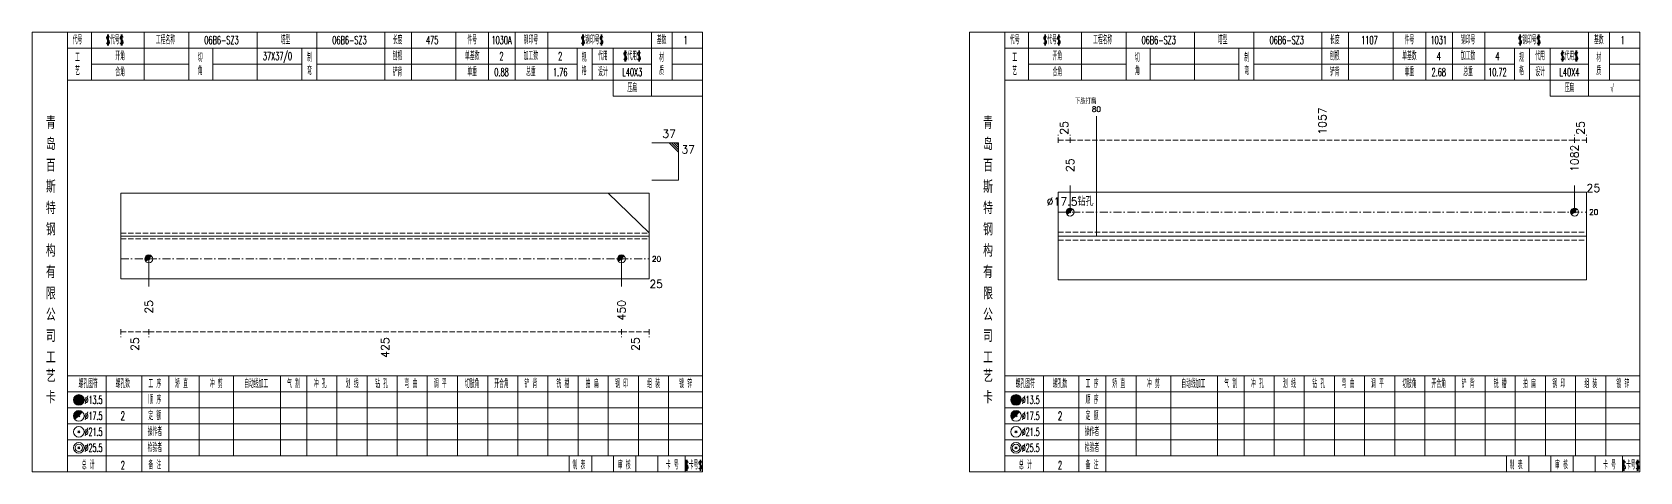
# Model space of a CAD drawing. Extents: x -533 to 8774, y 0 to 7979.
# Drawn here: x 2811 to 3414, y 0 to 165 of the extents above; entities that cross this region are included whole.
import ezdxf
from ezdxf.enums import TextEntityAlignment as Align

# ---------------------------------------------------------------- set-up
doc = ezdxf.new("R2010")
doc.units = 0
doc.header["$MEASUREMENT"] = 0
doc.linetypes.add('一点画线', pattern=[5.2, 3, -1, 0.2, -1])
doc.linetypes.add('虚线', pattern=[2.75, 2, -0.75])
doc.layers.get('0').update_dxf_attribs({"linetype": 'CONTINUOUS', "lineweight": 25})
for name, color, linetype, lineweight in [('1', 7, 'CONTINUOUS', 25), ('2', 7, 'CONTINUOUS', 25), ('4', 7, 'CONTINUOUS', 25), ('5', 7, 'CONTINUOUS', 25)]:
    doc.layers.add(name, color=color, linetype=linetype, lineweight=lineweight)
doc.styles.get("Standard").update_dxf_attribs({"font": 'simplex.shx', "width": 0.7, "height": 3, "bigfont": 'gbhzfs.shx'})

# ---------------------------------------------------------------- blocks, each defined once
blk = doc.blocks.new('孔17.5')
at = {"layer": '5', "color": 7, "linetype": 'Continuous', "lineweight": 0}
for p, q in [((-0.2, -0.2), (0.2, 0.2)), ((-0.2, 0.2), (0.2, -0.2))]:
    blk.add_line(p, q, dxfattribs=at)
at = {"layer": '5', "color": 7, "linetype": 'Continuous', "lineweight": 13}
blk.add_circle((0, 0), 1, dxfattribs=at)
for radius in [0.9, 0.8, 0.7, 0.6, 0.5, 0.4, 0.3, 0.2, 0.1]:
    blk.add_arc((0, 0), radius, 45, 225, dxfattribs=at)

msp = doc.modelspace()

# ---------------------------------------------------------------- linework, layer by layer
at = {"color": 7, "linetype": 'Continuous', "lineweight": 13}
for p, q in [((3053.6, 123.5), (3043.6, 123.5)), ((3050.1, 123.5), (3053.6, 120)), ((3050.98, 123.5), (3053.6, 120.88)), ((3051.85, 123.5), (3053.6, 121.75)), ((3052.73, 123.5), (3053.6, 122.62)), ((3053.6, 109.5), (3053.6, 123.5)), ((3053.6, 109.5), (3043.6, 109.5)), ((3042.6, 89.71), (3027.17, 104.62)), ((3200.37, 97.5), (3200.37, 107.5)), ((3389.53, 97.5), (3389.53, 107.5)), ((2854.93, 79.88), (2854.93, 69.5)), ((3032.17, 79.88), (3032.17, 69.5))]:
    msp.add_line(p, q, dxfattribs=at)
at = {"color": 8, "linetype": '虚线', "lineweight": 9}
for p, q in [((3195.9, 123.5), (3195.9, 126.5)), ((3195.9, 124.5), (3200.37, 124.5)), ((3200.37, 123.5), (3200.37, 126.5)), ((3200.37, 123.5), (3200.37, 126.5)), ((3200.37, 124.5), (3389.53, 124.5)), ((3389.53, 123.5), (3389.53, 126.5)), ((3389.53, 123.5), (3389.53, 126.5)), ((3389.53, 124.5), (3394, 124.5)), ((3394, 123.5), (3394, 126.5)), ((2844.5, 53.5), (2844.5, 50.5)), ((2844.5, 52.5), (2854.93, 52.5)), ((2854.93, 53.5), (2854.93, 50.5)), ((2854.93, 53.5), (2854.93, 50.5)), ((2854.93, 52.5), (3032.17, 52.5)), ((3032.17, 53.5), (3032.17, 50.5)), ((3032.17, 53.5), (3032.17, 50.5)), ((3032.17, 52.5), (3042.6, 52.5)), ((3042.6, 53.5), (3042.6, 50.5))]:
    msp.add_line(p, q, dxfattribs=at)
at = {"color": 7, "linetype": 'Continuous', "lineweight": 18}
for p, q in [((2844.5, 104.62), (2844.5, 72.38)), ((2844.5, 104.62), (3042.6, 104.62)), ((3042.6, 104.62), (3042.6, 72.38)), ((3195.9, 105), (3195.9, 72)), ((3195.9, 105), (3394, 105)), ((3394, 105), (3394, 72)), ((2844.5, 88.5), (3042.6, 88.5)), ((3195.9, 88.5), (3394, 88.5))]:
    msp.add_line(p, q, dxfattribs=at)
at = {"color": 3, "linetype": '一点画线', "lineweight": 13}
for p, q in [((3195.9, 97.5), (3394, 97.5)), ((2844.5, 79.88), (3042.6, 79.88))]:
    msp.add_line(p, q, dxfattribs=at)
at = {"color": 1, "linetype": '虚线', "lineweight": 18}
for p, q in [((2844.5, 89.62), (3042.6, 89.62)), ((2844.5, 87.38), (3042.6, 87.38)), ((3195.9, 90), (3394, 90)), ((3195.9, 87), (3394, 87))]:
    msp.add_line(p, q, dxfattribs=at)
at = {"layer": '1', "color": 7, "linetype": 'Continuous', "lineweight": 18}
for p, q in [((2844.5, 72.38), (3042.6, 72.38)), ((3195.9, 72), (3394, 72))]:
    msp.add_line(p, q, dxfattribs=at)
at = {"layer": '2', "color": 7, "linetype": 'Continuous', "lineweight": 13}
msp.add_line((3210.22, 88.5), (3210.22, 133.5), dxfattribs=at)
at = {"layer": '4', "color": 1, "linetype": 'Continuous', "lineweight": 18}
for p, q in [((2824.5, 0), (2824.5, 165)), ((2833.4, 147), (2833.4, 165)), ((2853.2, 147), (2853.2, 165)), ((2870, 147), (2870, 165)), ((2895.6, 147), (2895.6, 165)), ((2917.9, 147), (2917.9, 165)), ((2943.4, 147), (2943.4, 165)), ((2953.4, 147), (2953.4, 165)), ((2970.1, 147), (2970.1, 165)), ((2982.3, 147), (2982.3, 165)), ((2992.3, 147), (2992.3, 165)), ((3004.5, 147), (3004.5, 165)), ((3043.4, 141), (3043.4, 165)), ((3051.2, 147), (3051.2, 165)), ((3175.9, 0), (3175.9, 165)), ((3184.8, 147), (3184.8, 165)), ((3204.6, 147), (3204.6, 165)), ((3221.4, 147), (3221.4, 165)), ((3247, 147), (3247, 165)), ((3269.3, 147), (3269.3, 165)), ((3294.8, 147), (3294.8, 165)), ((3304.8, 147), (3304.8, 165)), ((3321.5, 147), (3321.5, 165)), ((3333.7, 147), (3333.7, 165)), ((3343.7, 147), (3343.7, 165)), ((3355.9, 147), (3355.9, 165)), ((3394.8, 141), (3394.8, 165)), ((3402.6, 147), (3402.6, 165)), ((2824.5, 159), (3062.6, 159)), ((2879, 147), (2879, 159)), ((2912.3, 147), (2912.3, 159)), ((3015.6, 147), (3015.6, 159)), ((3021.2, 147), (3021.2, 159)), ((3029, 141), (3029, 159)), ((3175.9, 159), (3414, 159)), ((3230.4, 147), (3230.4, 159)), ((3263.7, 147), (3263.7, 159)), ((3367, 147), (3367, 159)), ((3372.6, 147), (3372.6, 159)), ((3380.4, 141), (3380.4, 159)), ((2833.4, 153), (2870, 153)), ((2879, 153), (2912.3, 153)), ((2917.9, 153), (3015.6, 153)), ((3021.2, 153), (3043.4, 153)), ((3051.2, 153), (3062.6, 153)), ((3184.8, 153), (3221.4, 153)), ((3230.4, 153), (3263.7, 153)), ((3269.3, 153), (3367, 153)), ((3372.6, 153), (3394.8, 153)), ((3402.6, 153), (3414, 153)), ((2824.5, 147), (3062.6, 147)), ((3175.9, 147), (3414, 147)), ((3029, 141), (3062.6, 141)), ((3380.4, 141), (3414, 141)), ((2824.5, 36), (3062.6, 36)), ((2839, 0), (2839, 36)), ((2852.3, 0), (2852.3, 36)), ((2862.4, 0), (2862.4, 36)), ((2873.8, 6), (2873.8, 36)), ((2886.7, 6), (2886.7, 36)), ((2904.3, 6), (2904.3, 36)), ((2914.2, 6), (2914.2, 36)), ((2925.5, 6), (2925.5, 36)), ((2936.8, 6), (2936.8, 36)), ((2948.1, 6), (2948.1, 36)), ((2959.3, 6), (2959.3, 36)), ((2970.7, 6), (2970.7, 36)), ((2982, 6), (2982, 36)), ((2993.3, 6), (2993.3, 36)), ((3004.6, 6), (3004.6, 36)), ((3015.9, 6), (3015.9, 36)), ((3027.2, 6), (3027.2, 36)), ((3038.5, 6), (3038.5, 36)), ((3049.8, 6), (3049.8, 36)), ((3175.9, 36), (3414, 36)), ((3190.4, 0), (3190.4, 36)), ((3203.7, 0), (3203.7, 36)), ((3213.8, 0), (3213.8, 36)), ((3225.2, 6), (3225.2, 36)), ((3238.1, 6), (3238.1, 36)), ((3255.7, 6), (3255.7, 36)), ((3265.6, 6), (3265.6, 36)), ((3276.9, 6), (3276.9, 36)), ((3288.2, 6), (3288.2, 36)), ((3299.5, 6), (3299.5, 36)), ((3310.7, 6), (3310.7, 36)), ((3322.1, 6), (3322.1, 36)), ((3333.4, 6), (3333.4, 36)), ((3344.7, 6), (3344.7, 36)), ((3356, 6), (3356, 36)), ((3367.3, 6), (3367.3, 36)), ((3378.6, 6), (3378.6, 36)), ((3389.9, 6), (3389.9, 36)), ((3401.2, 6), (3401.2, 36)), ((2824.5, 30), (3062.6, 30)), ((3175.9, 30), (3414, 30)), ((2824.5, 24), (3062.6, 24)), ((3175.9, 24), (3414, 24)), ((2824.5, 18), (3062.6, 18)), ((3175.9, 18), (3414, 18)), ((2824.5, 12), (3062.6, 12)), ((3175.9, 12), (3414, 12)), ((2824.5, 6), (3062.6, 6)), ((3012.6, 0), (3012.6, 6)), ((3021, 0), (3021, 6)), ((3029.2, 0), (3029.2, 6)), ((3037.6, 0), (3037.6, 6)), ((3045.8, 0), (3045.8, 6)), ((3056.1, 0), (3056.1, 6)), ((3175.9, 6), (3414, 6)), ((3364, 0), (3364, 6)), ((3372.4, 0), (3372.4, 6)), ((3380.6, 0), (3380.6, 6)), ((3389, 0), (3389, 6)), ((3397.2, 0), (3397.2, 6)), ((3407.5, 0), (3407.5, 6))]:
    msp.add_line(p, q, dxfattribs=at)
at = {"layer": '4', "color": 7, "linetype": 'Continuous', "lineweight": 13}
for p, q in [((2828.5, 26.8), (2828.9, 27.2)), ((2828.9, 26.8), (2828.5, 27.2)), ((3179.9, 26.8), (3180.3, 27.2)), ((3180.3, 26.8), (3179.9, 27.2)), ((2828.3, 14.6), (2829.1, 15.4)), ((2829.1, 14.6), (2828.3, 15.4)), ((3179.7, 14.6), (3180.5, 15.4)), ((3180.5, 14.6), (3179.7, 15.4)), ((2828.3, 8.6), (2829.1, 9.4)), ((2829.1, 8.6), (2828.3, 9.4)), ((3179.7, 8.6), (3180.5, 9.4)), ((3180.5, 8.6), (3179.7, 9.4))]:
    msp.add_line(p, q, dxfattribs=at)
at = {"layer": '4', "color": 7, "linetype": 'Continuous', "lineweight": 0}
for p, q in [((2828.3, 20.6), (2829.1, 21.4)), ((2828.3, 21.4), (2829.1, 20.6)), ((3179.7, 20.6), (3180.5, 21.4)), ((3179.7, 21.4), (3180.5, 20.6))]:
    msp.add_line(p, q, dxfattribs=at)
at = {"layer": '4', "color": 1, "linetype": 'Continuous', "lineweight": 18}
for points in [[(2811.2, 165), (2811.2, 0), (3062.6, 0), (3062.6, 165)], [(3162.6, 165), (3162.6, 0), (3414, 0), (3414, 165)]]:
    msp.add_lwpolyline(points, close=True, dxfattribs=at)
at = {"layer": '4', "color": 7, "linetype": 'Continuous', "lineweight": 13}
for centre, radius in [((2828.7, 27), 2), ((2828.7, 27), 1.8), ((2828.7, 27), 1.6), ((2828.7, 27), 1.4), ((2828.7, 27), 1.2), ((2828.7, 27), 1), ((2828.7, 27), 0.8), ((2828.7, 27), 0.6), ((2828.7, 27), 0.4), ((2828.7, 27), 0.2), ((3180.1, 27), 2), ((3180.1, 27), 1.8), ((3180.1, 27), 1.6), ((3180.1, 27), 1.4), ((3180.1, 27), 1.2), ((3180.1, 27), 1), ((3180.1, 27), 0.8), ((3180.1, 27), 0.6), ((3180.1, 27), 0.4), ((3180.1, 27), 0.2), ((2828.7, 21), 2), ((3180.1, 21), 2), ((2828.7, 15), 2), ((3180.1, 15), 2), ((2828.7, 9), 2), ((2828.7, 9), 1.4), ((3180.1, 9), 2), ((3180.1, 9), 1.4)]:
    msp.add_circle(centre, radius, dxfattribs=at)
for centre, radius in [((2828.7, 21), 1.8), ((2828.7, 21), 1.6), ((2828.7, 21), 1.4), ((2828.7, 21), 1.2), ((2828.7, 21), 1), ((2828.7, 21), 0.8), ((2828.7, 21), 0.6), ((2828.7, 21), 0.4), ((2828.7, 21), 0.2), ((3180.1, 21), 1.8), ((3180.1, 21), 1.6), ((3180.1, 21), 1.4), ((3180.1, 21), 1.2), ((3180.1, 21), 1), ((3180.1, 21), 0.8), ((3180.1, 21), 0.6), ((3180.1, 21), 0.4), ((3180.1, 21), 0.2)]:
    msp.add_arc(centre, radius, 45, 225, dxfattribs=at)

# ---------------------------------------------------------------- block references
at = {"color": 7, "linetype": 'Continuous', "lineweight": 13, "xscale": 1.5, "yscale": 1.5, "zscale": 1.5}
for p in [(3200.37, 97.5), (3389.53, 97.5)]:
    msp.add_blockref('孔17.5', p, dxfattribs=at)
at = {"layer": '1', "color": 7, "linetype": 'Continuous', "lineweight": 13, "xscale": 1.5, "yscale": 1.5, "zscale": 1.5}
for p in [(2854.93, 79.88), (3032.17, 79.88)]:
    msp.add_blockref('孔17.5', p, dxfattribs=at)

# ---------------------------------------------------------------- texts
at = {"color": 8, "linetype": 'Continuous', "lineweight": 9}
for s, p in [('1057', (3294.95, 126.5)), ('25', (3198.14, 126.5)), ('25', (3391.76, 126.5))]:
    msp.add_text(s, height=3, rotation=90, dxfattribs=at).set_placement(p, align=Align.MIDDLE_LEFT)
at = {"color": 7, "linetype": 'Continuous', "lineweight": 13}
msp.add_text('37', height=3, dxfattribs=at).set_placement((3052.6, 124.5), align=Align.BOTTOM_RIGHT)
msp.add_text('37', height=3, dxfattribs=at).set_placement((3054.6, 122.5), align=Align.TOP_LEFT)
for s, p in [('1082', (3389.53, 112.5)), ('25', (3200.37, 112.5))]:
    msp.add_text(s, height=3, rotation=90, dxfattribs=at).set_placement(p, align=Align.MIDDLE_LEFT)
msp.add_text('%%c17.5钻孔', height=3, dxfattribs=at).set_placement((3200.37, 99), align=Align.BOTTOM_CENTER)
for s, height, p in [('25', 3, (3394, 106.5)), ('20', 2, (3395, 97.5)), ('20', 2, (3043.6, 79.88))]:
    msp.add_text(s, height=height, dxfattribs=at).set_placement(p, align=Align.MIDDLE_LEFT)
at = {"color": 8, "linetype": 'Continuous', "lineweight": 9}
for s, p in [('25', (2849.71, 50.5)), ('425', (2943.55, 50.5)), ('25', (3037.39, 50.5))]:
    msp.add_text(s, height=3, rotation=90, dxfattribs=at).set_placement(p, align=Align.MIDDLE_RIGHT)
at = {"layer": '1', "color": 7, "linetype": 'Continuous', "lineweight": 13}
msp.add_text('25', height=3, dxfattribs=at).set_placement((3042.6, 70.5), align=Align.MIDDLE_LEFT)
for s, p in [('25', (2854.93, 64.5)), ('450', (3032.17, 64.5))]:
    msp.add_text(s, height=3, rotation=90, dxfattribs=at).set_placement(p, align=Align.MIDDLE_RIGHT)
at = {"layer": '2', "color": 7, "linetype": 'Continuous', "lineweight": 13}
for s, p in [('下肢打扁', (3206.22, 137.5)), ('80', (3210.22, 134.5))]:
    msp.add_text(s, height=2, dxfattribs=at).set_placement(p, align=Align.BOTTOM_CENTER)
at = {"layer": '4', "color": 1, "linetype": 'Continuous', "lineweight": 13}
for s, height, width, p in [('代号', 3, 0.6, (2828.2, 162)), ('$代号$', 3, 0.6, (2842.2, 162)), ('工程名称', 3, 0.6, (2861.2, 162)), ('06B6-SZ3', 3, 0.6, (2882.2, 162)), ('塔型', 3, 0.6, (2906.2, 162)), ('06B6-SZ3', 3, 0.6, (2930.2, 162)), ('长度', 3, 0.6, (2948.2, 162)), ('475', 3, 0.6, (2961.2, 162)), ('件号', 3, 0.6, (2976.2, 162)), ('1030A', 3, 0.6, (2987.2, 162)), ('钢印号', 3, 0.6, (2998.2, 162)), ('$钢印号$', 3, 0.6, (3021.2, 162)), ('基数', 3, 0.6, (3047.2, 162)), ('1', 3, 0.6, (3056.2, 162)), ('代号', 3, 0.6, (3179.6, 162)), ('$代号$', 3, 0.6, (3193.6, 162)), ('工程名称', 3, 0.6, (3212.6, 162)), ('06B6-SZ3', 3, 0.6, (3233.6, 162)), ('塔型', 3, 0.6, (3257.6, 162)), ('06B6-SZ3', 3, 0.6, (3281.6, 162)), ('长度', 3, 0.6, (3299.6, 162)), ('1107', 3, 0.6, (3312.6, 162)), ('件号', 3, 0.6, (3327.6, 162)), ('1031', 3, 0.6, (3338.6, 162)), ('钢印号', 3, 0.6, (3349.6, 162)), ('$钢印号$', 3, 0.6, (3372.6, 162)), ('基数', 3, 0.6, (3398.6, 162)), ('1', 3, 0.6, (3407.6, 162)), ('工', 3, 0.6, (2828.2, 155.4)), ('开角', 3, 0.6, (2844.2, 156)), ('切', 3, 0.6, (2874.2, 155.4)), ('37X37/0', 3, 0.6, (2903.2, 156)), ('制', 3, 0.6, (2915.2, 155.4)), ('刨根', 3, 0.6, (2948.2, 156)), ('单基数', 3, 0.6, (2976.2, 156)), ('2', 3, 0.6, (2987.2, 156)), ('加工数', 3, 0.6, (2998.2, 156)), ('2', 3, 0.6, (3009.2, 156)), ('规', 3, 0.6, (3018.2, 155.4)), ('代用', 3, 0.6, (3025.2, 156)), ('$代用$', 3, 0.6, (3036.2, 156)), ('材', 3, 0.6, (3047.2, 155.4)), ('工', 3, 0.6, (3179.6, 155.4)), ('开角', 3, 0.6, (3195.6, 156)), ('切', 3, 0.6, (3225.6, 155.4)), ('制', 3, 0.6, (3266.6, 155.4)), ('刨根', 3, 0.6, (3299.6, 156)), ('单基数', 3, 0.6, (3327.6, 156)), ('4', 3, 0.6, (3338.6, 156)), ('加工数', 3, 0.6, (3349.6, 156)), ('4', 3, 0.6, (3360.6, 156)), ('规', 3, 0.6, (3369.6, 155.4)), ('代用', 3, 0.6, (3376.6, 156)), ('$代用$', 3, 0.6, (3387.6, 156)), ('材', 3, 0.6, (3398.6, 155.4)), ('艺', 3, 0.6, (2828.2, 150.4)), ('合角', 3, 0.6, (2844.2, 150)), ('角', 3, 0.6, (2874.2, 150.4)), ('弯', 3, 0.6, (2915.2, 150.4)), ('铲背', 3, 0.6, (2948.2, 150)), ('单重', 3, 0.6, (2976.2, 150)), ('0.88', 3, 0.6, (2987.2, 150)), ('总重', 3, 0.6, (2998.2, 150)), ('1.76', 3, 0.6, (3009.2, 150)), ('格', 3, 0.6, (3018.2, 150.4)), ('设计', 3, 0.6, (3025.2, 150)), ('L40X3', 3, 0.6, (3036.2, 150)), ('质', 3, 0.6, (3047.2, 150.4)), ('艺', 3, 0.6, (3179.6, 150.4)), ('合角', 3, 0.6, (3195.6, 150)), ('角', 3, 0.6, (3225.6, 150.4)), ('弯', 3, 0.6, (3266.6, 150.4)), ('铲背', 3, 0.6, (3299.6, 150)), ('单重', 3, 0.6, (3327.6, 150)), ('2.68', 3, 0.6, (3338.6, 150)), ('总重', 3, 0.6, (3349.6, 150)), ('10.72', 3, 0.6, (3360.6, 150)), ('格', 3, 0.6, (3369.6, 150.4)), ('设计', 3, 0.6, (3376.6, 150)), ('L40X4', 3, 0.6, (3387.6, 150)), ('质', 3, 0.6, (3398.6, 150.4)), ('压扁', 3, 0.6, (3036.2, 144)), ('压扁', 3, 0.6, (3387.6, 144)), ('√', 3, 0.6, (3403.6, 144)), ('青', 4.6, 0.8, (2818.2, 131)), ('青', 4.6, 0.8, (3169.6, 131)), ('岛', 4.6, 0.8, (2818.2, 123)), ('岛', 4.6, 0.8, (3169.6, 123)), ('百', 4.6, 0.8, (2818.2, 115)), ('百', 4.6, 0.8, (3169.6, 115)), ('斯', 4.6, 0.8, (2818.2, 107)), ('斯', 4.6, 0.8, (3169.6, 107)), ('特', 4.6, 0.8, (2818.2, 99)), ('特', 4.6, 0.8, (3169.6, 99)), ('钢', 4.6, 0.8, (2818.2, 91)), ('钢', 4.6, 0.8, (3169.6, 91)), ('构', 4.6, 0.8, (2818.2, 83)), ('构', 4.6, 0.8, (3169.6, 83)), ('有', 4.6, 0.8, (2818.2, 75)), ('有', 4.6, 0.8, (3169.6, 75)), ('限', 4.6, 0.8, (2818.2, 67)), ('限', 4.6, 0.8, (3169.6, 67)), ('公', 4.6, 0.8, (2818.2, 59)), ('公', 4.6, 0.8, (3169.6, 59)), ('司', 4.6, 0.8, (2818.2, 51)), ('司', 4.6, 0.8, (3169.6, 51)), ('工', 4.6, 0.8, (2818.2, 43)), ('工', 4.6, 0.8, (3169.6, 43)), ('艺', 4.6, 0.8, (2818.2, 36)), ('艺', 4.6, 0.8, (3169.6, 36)), ('卡', 4.6, 0.8, (2818.2, 28)), ('螺孔图符', 3, 0.6, (2832.2, 33)), ('螺孔数', 3, 0.6, (2845.2, 33)), ('工 序', 3, 0.6, (2857.2, 33)), ('矫 直', 3, 0.6, (2867.2, 33)), ('冲 剪', 3, 0.6, (2880.2, 33)), ('自动线加工', 3, 0.6, (2895.2, 33)), ('气 割', 3, 0.6, (2909.2, 33)), ('冲 孔', 3, 0.6, (2919.2, 33)), ('划 线', 3, 0.6, (2931.2, 33)), ('钻 孔', 3, 0.6, (2942.2, 33)), ('弯 曲', 3, 0.6, (2953.2, 33)), ('调 平', 3, 0.6, (2964.2, 33)), ('切肢角', 3, 0.6, (2976.2, 33)), ('开合角', 3, 0.6, (2987.2, 33)), ('铲 背', 3, 0.6, (2998.2, 33)), ('铣 槽', 3, 0.6, (3010.2, 33)), ('拍 扁', 3, 0.6, (3021.2, 33)), ('钢 印', 3, 0.6, (3032.2, 33)), ('组 装', 3, 0.6, (3044.2, 33)), ('镀 锌', 3, 0.6, (3056.2, 33)), ('卡', 4.6, 0.8, (3169.6, 28)), ('螺孔图符', 3, 0.6, (3183.6, 33)), ('螺孔数', 3, 0.6, (3196.6, 33)), ('工 序', 3, 0.6, (3208.6, 33)), ('矫 直', 3, 0.6, (3218.6, 33)), ('冲 剪', 3, 0.6, (3231.6, 33)), ('自动线加工', 3, 0.6, (3246.6, 33)), ('气 割', 3, 0.6, (3260.6, 33)), ('冲 孔', 3, 0.6, (3270.6, 33)), ('划 线', 3, 0.6, (3282.6, 33)), ('钻 孔', 3, 0.6, (3293.6, 33)), ('弯 曲', 3, 0.6, (3304.6, 33)), ('调 平', 3, 0.6, (3315.6, 33)), ('切肢角', 3, 0.6, (3327.6, 33)), ('开合角', 3, 0.6, (3338.6, 33)), ('铲 背', 3, 0.6, (3349.6, 33)), ('铣 槽', 3, 0.6, (3361.6, 33)), ('拍 扁', 3, 0.6, (3372.6, 33)), ('钢 印', 3, 0.6, (3383.6, 33)), ('组 装', 3, 0.6, (3395.6, 33)), ('镀 锌', 3, 0.6, (3407.6, 33)), ('%%C13.5', 3, 0.5, (2834.2, 27)), ('顺 序', 3, 0.6, (2857.2, 27)), ('%%C13.5', 3, 0.5, (3185.6, 27)), ('顺 序', 3, 0.6, (3208.6, 27)), ('%%C17.5', 3, 0.5, (2834.2, 21)), ('2', 3.2, 0.6, (2845.2, 21)), ('定 额', 3, 0.6, (2857.2, 21)), ('%%C17.5', 3, 0.5, (3185.6, 21)), ('2', 3.2, 0.6, (3196.6, 21)), ('定 额', 3, 0.6, (3208.6, 21)), ('%%C21.5', 3, 0.5, (2834.2, 15)), ('操作者', 3, 0.6, (2857.2, 15)), ('%%C21.5', 3, 0.5, (3185.6, 15)), ('操作者', 3, 0.6, (3208.6, 15)), ('%%C25.5', 3, 0.5, (2834.2, 9)), ('检验者', 3, 0.6, (2857.2, 9)), ('%%C25.5', 3, 0.5, (3185.6, 9)), ('检验者', 3, 0.6, (3208.6, 9)), ('总 计', 3, 0.6, (2832.2, 2.5)), ('2', 3, 0.6, (2845.2, 2.5)), ('备 注', 3, 0.6, (2857.2, 2.5)), ('制 表', 3, 0.6, (3016.2, 2.5)), ('审 核', 3, 0.6, (3033.2, 2.5)), ('卡 号', 3, 0.6, (3051.2, 2.5)), ('$卡号$', 3, 0.6, (3059.2, 2.5)), ('总 计', 3, 0.6, (3183.6, 2.5)), ('2', 3, 0.6, (3196.6, 2.5)), ('备 注', 3, 0.6, (3208.6, 2.5)), ('制 表', 3, 0.6, (3367.6, 2.5)), ('审 核', 3, 0.6, (3384.6, 2.5)), ('卡 号', 3, 0.6, (3402.6, 2.5)), ('$卡号$', 3, 0.6, (3410.6, 2.5))]:
    msp.add_text(s, height=height, dxfattribs=dict(at, width=width)).set_placement(p, align=Align.MIDDLE_CENTER)

doc.saveas('drawing.dxf')
